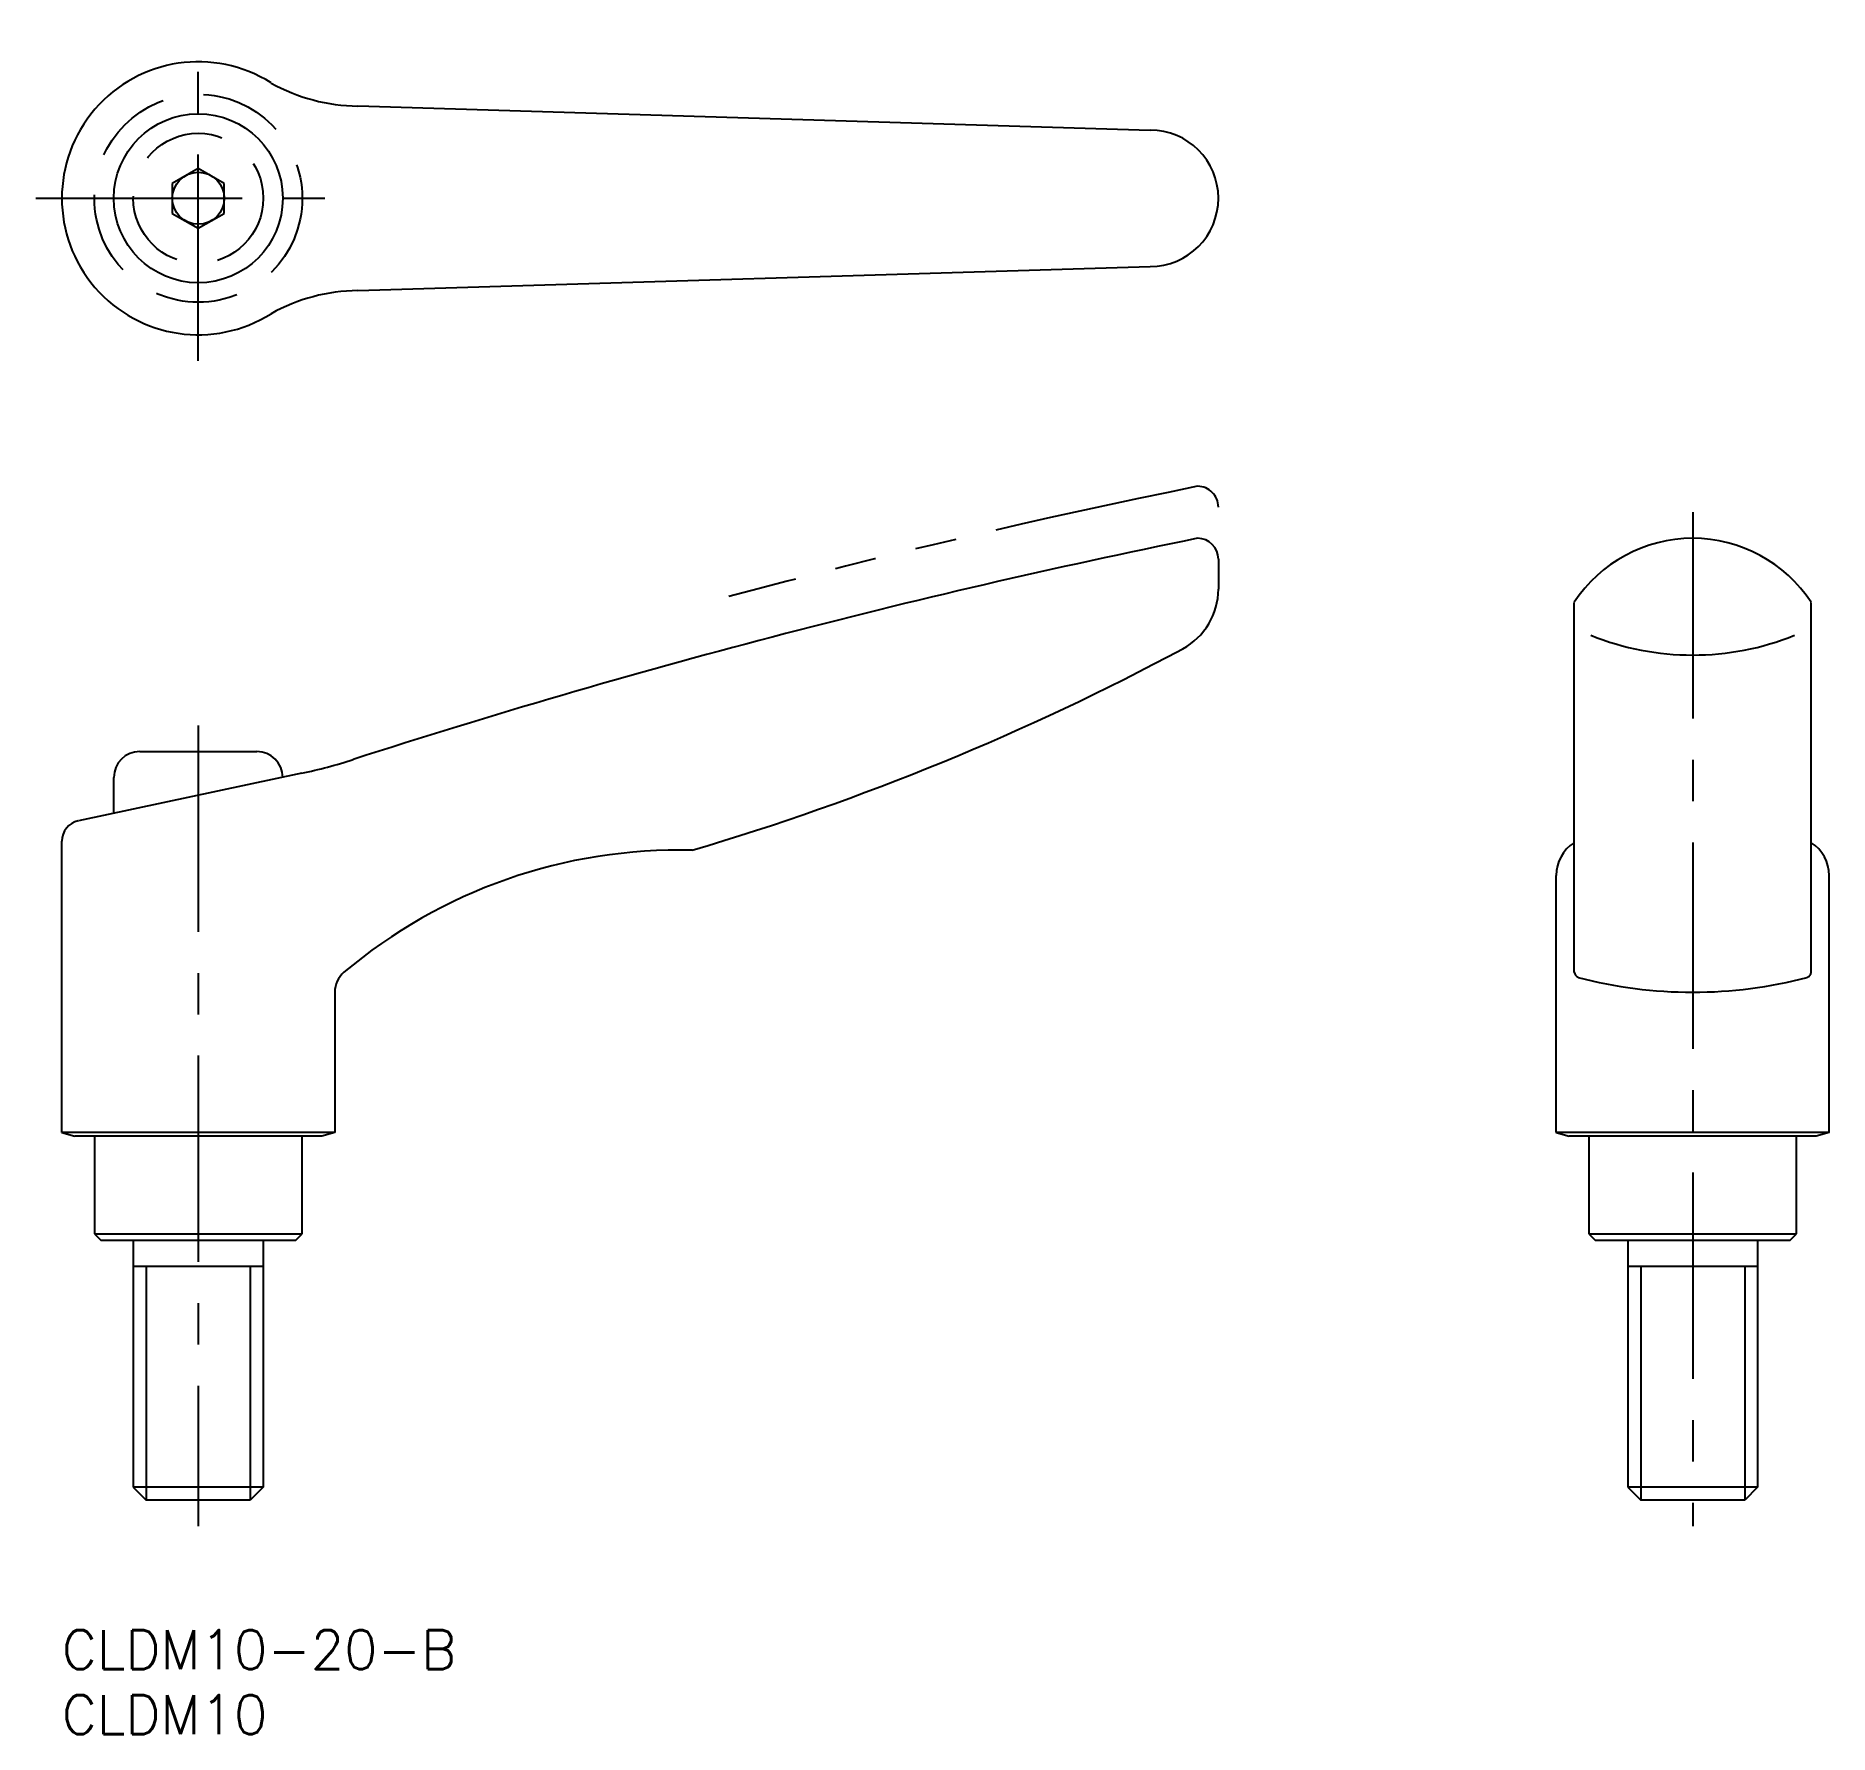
# Model space of a CAD drawing. Extents: x -2 to 136, y -8 to 123.
import ezdxf

# ---------------------------------------------------------------- set-up
doc = ezdxf.new("R2010")
doc.units = 0
doc.header["$LTSCALE"] = 0.5
for name, pattern in [('CENTER', [50.8, 31.75, -6.35, 6.35, -6.35]), ('DASHED', [19.05, 12.7, -6.35]), ('PHANTOM', [63.5, 31.75, -6.35, 6.35, -6.35, 6.35, -6.35])]:
    doc.linetypes.add(name, pattern=pattern)
for name, color, linetype in [('MSM_CENTER', 1, 'CENTER'), ('MSM_CONTINUOUS', 7, 'CONTINUOUS'), ('MSM_DASHED', 4, 'DASHED'), ('MSM_IMAGINARY', 6, 'PHANTOM'), ('MSM_NARROW', 5, 'CONTINUOUS'), ('MSM_PART_NUMBER', 7, 'CONTINUOUS')]:
    doc.layers.add(name, color=color, linetype=linetype)
doc.styles.get("Standard").update_dxf_attribs({"font": 'txt.shx', "height": 3, "bigfont": 'bigfont.shx'})

# ---------------------------------------------------------------- blocks, each defined once
blk = doc.blocks.new('*U7')
at = {"layer": 'MSM_PART_NUMBER'}
blk.add_text('CLDM10-20-B', height=3, dxfattribs=at).set_placement((0, -3))
blk = doc.blocks.new('*U8')
at = {"layer": 'MSM_PART_NUMBER'}
blk.add_text('CLDM10', height=3, dxfattribs=at).set_placement((0, -8))

msp = doc.modelspace()

# ---------------------------------------------------------------- linework, layer by layer
at = {"layer": 'MSM_CENTER'}
for p, q in [((10.5, 97.66), (10.5, 122.66)), ((-2, 110.16), (23, 110.16)), ((125.5, 86), (125.5, 8)), ((10.5, 69.6), (10.5, 8))]:
    msp.add_line(p, q, dxfattribs=at)
at = {"layer": 'MSM_CONTINUOUS'}
for p, q in [((22.78, 117.26), (83.75, 115.41)), ((10.5, 112.46), (8.5, 111.31)), ((12.5, 111.31), (10.5, 112.46)), ((8.5, 111.31), (8.5, 109)), ((12.5, 109), (12.5, 111.31)), ((8.5, 109), (10.5, 107.85)), ((10.5, 107.85), (12.5, 109)), ((22.78, 103.06), (83.75, 104.91)), ((89, 82.4), (89, 80.09)), ((116.38, 50.61), (116.38, 79.07)), ((134.62, 50.61), (134.62, 79.07)), ((6, 67.6), (15, 67.6)), ((18.46, 65.92), (1.27, 62.27)), ((4, 62.85), (4, 65.6)), ((0, 38.29), (0, 60.7)), ((115, 38.29), (115, 58.06)), ((136, 38.29), (136, 58.06)), ((21, 49.08), (21, 38.29)), ((21, 38.29), (0, 38.29)), ((0, 38.29), (1, 38)), ((20, 38), (1, 38)), ((2.5, 38), (2.5, 30.5)), ((18.5, 30.5), (18.5, 38)), ((21, 38.29), (20, 38)), ((136, 38.29), (115, 38.29)), ((115, 38.29), (116, 38)), ((135, 38), (116, 38)), ((117.5, 38), (117.5, 30.5)), ((133.5, 30.5), (133.5, 38)), ((136, 38.29), (135, 38)), ((2.5, 30.5), (3, 30)), ((2.5, 30.5), (18.5, 30.5)), ((18, 30), (18.5, 30.5)), ((117.5, 30.5), (133.5, 30.5)), ((117.5, 30.5), (118, 30)), ((133, 30), (133.5, 30.5)), ((3, 30), (18, 30)), ((5.5, 30), (5.5, 11)), ((15.5, 30), (15.5, 11)), ((118, 30), (133, 30)), ((120.5, 30), (120.5, 11)), ((130.5, 30), (130.5, 11)), ((5.5, 28), (15.5, 28)), ((120.5, 28), (130.5, 28)), ((15.5, 11), (5.5, 11)), ((5.5, 11), (6.5, 10)), ((14.5, 10), (6.5, 10)), ((15.5, 11), (14.5, 10)), ((130.5, 11), (120.5, 11)), ((120.5, 11), (121.5, 10)), ((129.5, 10), (121.5, 10)), ((130.5, 11), (129.5, 10))]:
    msp.add_line(p, q, dxfattribs=at)
for radius in [6.5, 2]:
    msp.add_circle((10.5, 110.16), radius, dxfattribs=at)
for centre, radius, start, end in [((10.5, 110.16), 10.5, 57.7271, 302.2729), ((22.94, 131.25), 14, 240.8028, 269.3639), ((83.75, 110.16), 5.25, 270, 90), ((22.94, 89.06), 14, 90.6361, 119.1972), ((206.69, -504.02), 600, 101.46818, 107.88554), ((87.4, 82.4), 1.6, 0, 90), ((125.5, 73.09), 10.91, 33.2686, 146.7314), ((83.8, 80.09), 5.2, 298.1789, 0), ((125.5, 95.99), 20.97, 248.0761, 291.9239), ((-8.19, 251.8), 200, 286.4661, 298.1789), ((6, 65.6), 2, 90, 180), ((15, 65.6), 2, 0, 90), ((10.14, 105.05), 40, 282, 287.8855), ((1.6, 60.7), 1.6, 102, 180), ((47.47, 20.01), 40, 88.528, 130.0917), ((118, 58.06), 3, 122.752, 180), ((133, 58.06), 3, 0, 57.248), ((23, 49.08), 2, 130.0917, 180), ((116.94, 50.74), 0.574, 192.298, 243.1246), ((125.5, 83.78), 34.7, 255.2723, 284.7277), ((134.06, 50.74), 0.574, 296.8754, 347.702)]:
    msp.add_arc(centre, radius, start, end, dxfattribs=at)
at = {"layer": 'MSM_DASHED'}
for radius in [8, 5]:
    msp.add_circle((10.5, 110.16), radius, dxfattribs=at)
at = {"layer": 'MSM_IMAGINARY'}
for centre, radius, start, end in [((206.69, -500.02), 600, 101.46818, 105.00617), ((87.4, 86.4), 1.6, 0, 90)]:
    msp.add_arc(centre, radius, start, end, dxfattribs=at)
at = {"layer": 'MSM_NARROW'}
for p, q in [((6.5, 28), (6.5, 10)), ((14.5, 28), (14.5, 10)), ((121.5, 28), (121.5, 10)), ((129.5, 28), (129.5, 10))]:
    msp.add_line(p, q, dxfattribs=at)

# ---------------------------------------------------------------- block references
at = {"layer": 'MSM_CONTINUOUS'}
for name in ['*U7', '*U8']:
    msp.add_blockref(name, (0, 0), dxfattribs=at)

doc.saveas('drawing.dxf')
